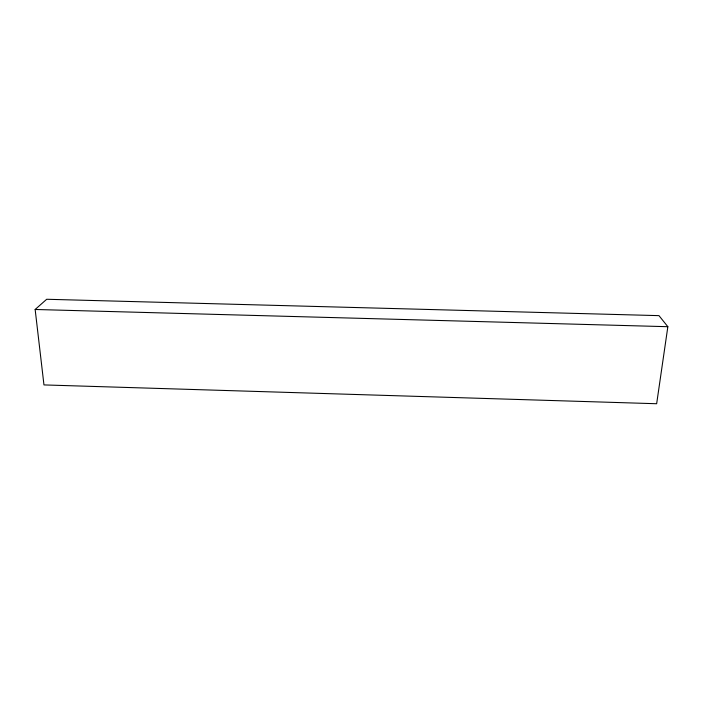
<?xml version="1.0" encoding="UTF-8"?>
<svg xmlns="http://www.w3.org/2000/svg" width="703" height="703" viewBox="0 0 703 703"><rect width="100%" height="100%" fill="white"/><g stroke="black" fill="none" stroke-linecap="round" stroke-linejoin="round"><path stroke-width="1.05" d="M667.85 326.702L656.655 403.733L43.964 384.919L35.15 309.478L46.688 299.267L658.975 315.638L667.85 326.702L35.15 309.478"/></g></svg>
